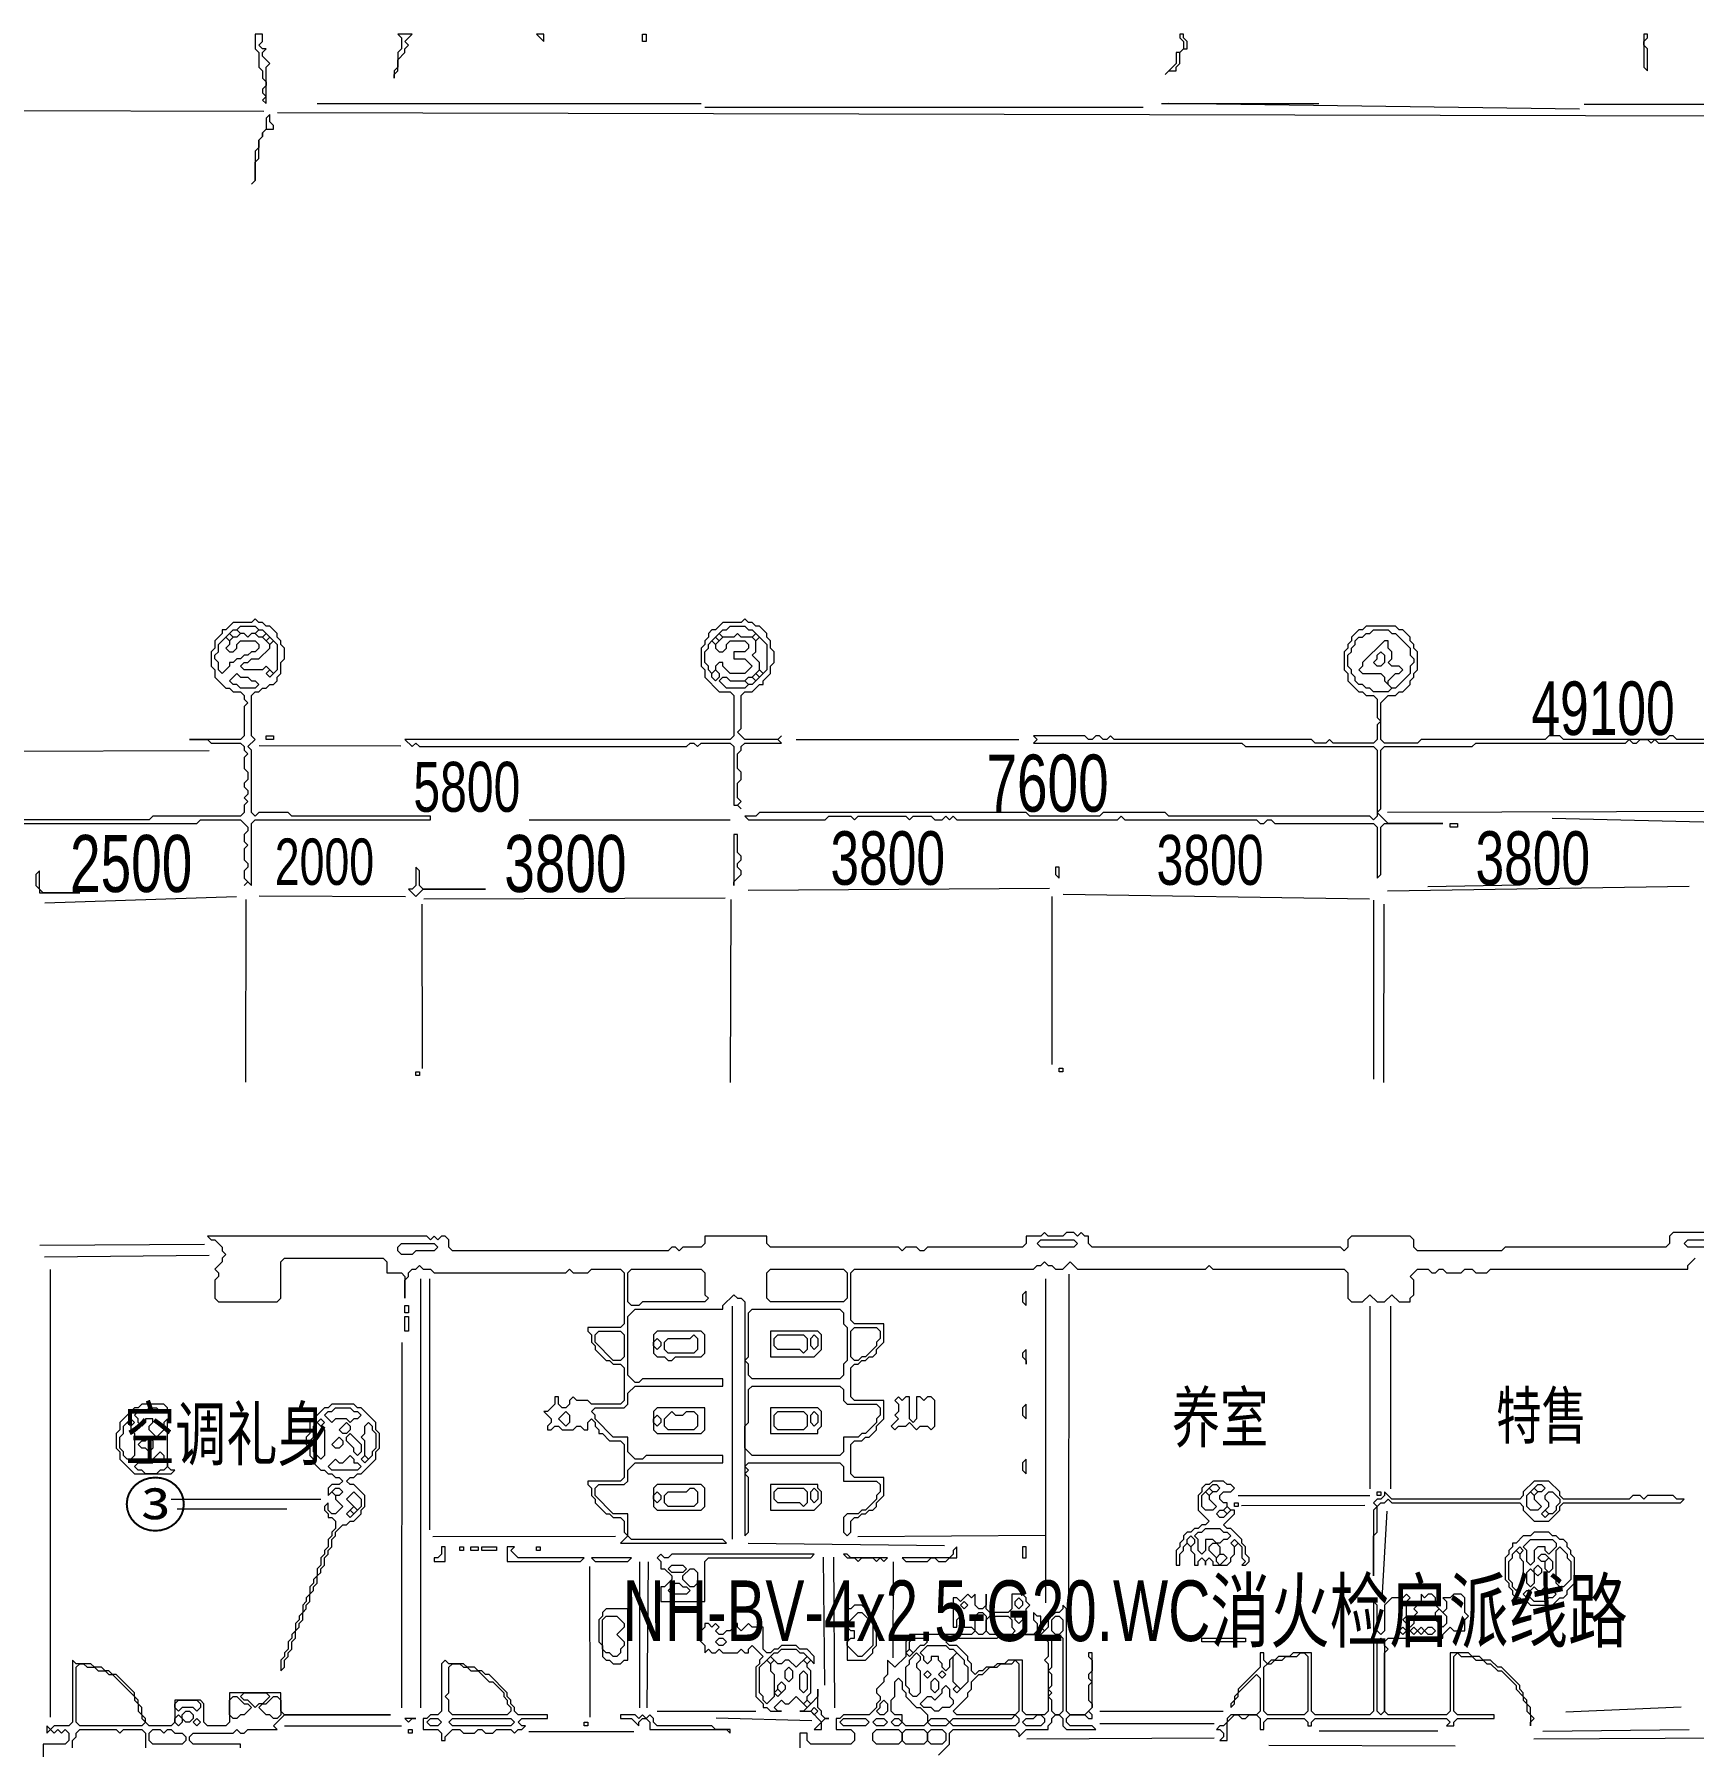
# Model space of a CAD drawing. Extents: x 10 to 1970, y 11 to 1392.
# Drawn here: x 521.6 to 975.6, y 923.3 to 1392 of the extents above; entities that cross this region are included whole.
import ezdxf

# ---------------------------------------------------------------- set-up
doc = ezdxf.new("R2010")
doc.units = 0
for name, color, linetype, lineweight in [('OCR_TEXT', 6, 'Continuous', 0), ('TRACE_CURVE', 6, 'Continuous', 0), ('TRACE_STRAIGHT', 5, 'Continuous', 0), ('TRACE_TEXT_SYMBOL', 6, 'Continuous', 0)]:
    doc.layers.add(name, color=color, linetype=linetype, lineweight=lineweight)
doc.styles.add('wqy-unicode', font='wqy-unicode.lff')

msp = doc.modelspace()

# ---------------------------------------------------------------- linework, layer by layer
at = {"layer": 'TRACE_CURVE', "color": 6}
for points in [[(582, 1232), (581, 1231), (576, 1231), (574, 1229), (573, 1229), (573, 1228), (571, 1226), (571, 1224), (570, 1223), (570, 1219), (571, 1218), (571, 1216), (574, 1213), (575, 1213), (576, 1212), (578, 1212), (579, 1211), (579, 1210), (580, 1209), (579, 1208), (579, 1200), (578, 1199), (564, 1199), (569, 1199), (570, 1198), (578, 1198), (579, 1197), (579, 1196), (580, 1195), (579, 1194), (579, 1191), (580, 1190), (580, 1188), (579, 1187), (579, 1186), (580, 1185), (580, 1184), (579, 1183), (580, 1182), (579, 1181), (579, 1179), (578, 1178), (554, 1178), (553, 1177), (507, 1177)], [(580, 1160), (581, 1159), (581, 1176), (582, 1177), (630, 1177), (630, 1178), (592, 1178), (591, 1179), (583, 1179), (582, 1178), (581, 1179), (581, 1196), (580, 1197), (582, 1199), (581, 1200), (581, 1211), (582, 1212), (583, 1212), (584, 1213), (585, 1213), (586, 1214), (587, 1214), (588, 1215), (588, 1216), (589, 1217), (589, 1220), (590, 1221), (590, 1224), (589, 1225), (589, 1226), (588, 1227), (588, 1228), (586, 1230), (585, 1230), (584, 1231), (583, 1231), (582, 1232)], [(886, 1230), (885, 1229), (884, 1229), (882, 1227), (882, 1226), (881, 1225), (881, 1224), (880, 1223), (880, 1218), (881, 1217), (881, 1215), (884, 1212), (885, 1212), (886, 1211), (888, 1211), (889, 1210), (889, 1205), (890, 1204), (889, 1203), (889, 1199), (888, 1198), (877, 1198), (876, 1199), (875, 1198), (872, 1198), (871, 1199), (817, 1199), (816, 1200), (815, 1199), (814, 1199), (813, 1200), (812, 1200), (811, 1199), (810, 1199), (809, 1200), (795, 1200), (796, 1199), (795, 1198), (852, 1198), (853, 1197), (888, 1197), (889, 1196), (889, 1178), (888, 1177), (887, 1178), (832, 1178), (831, 1179), (814, 1179), (813, 1178), (794, 1178), (793, 1179), (720, 1179), (719, 1178), (716, 1178), (717, 1177), (738, 1177), (739, 1178), (745, 1178), (746, 1177), (747, 1178), (760, 1178), (761, 1177), (762, 1178), (767, 1178)], [(891, 1198), (890, 1199), (890, 1209), (892, 1211), (894, 1211), (895, 1212), (896, 1212), (898, 1214), (898, 1215), (899, 1216), (899, 1217), (900, 1218), (900, 1223), (899, 1224), (899, 1225), (898, 1226), (898, 1227), (896, 1229), (895, 1229), (894, 1230), (886, 1230)], [(1015, 1199), (971, 1199), (970, 1200), (969, 1200), (968, 1199), (940, 1199), (939, 1200), (936, 1200), (935, 1199), (901, 1199), (900, 1198), (891, 1198)], [(767, 1178), (768, 1177), (770, 1177), (771, 1178), (772, 1177), (773, 1178), (774, 1177), (818, 1177), (819, 1178), (820, 1177), (856, 1177), (857, 1176), (858, 1176), (859, 1177), (860, 1177), (861, 1176), (888, 1176), (889, 1175), (889, 1161), (890, 1162), (890, 1175), (891, 1176), (907, 1176), (892, 1176), (889, 1179), (890, 1180), (890, 1196), (891, 1197), (915, 1197), (916, 1198), (957, 1198), (958, 1199), (959, 1198), (960, 1198), (961, 1199), (963, 1199), (964, 1198), (965, 1199), (966, 1198), (990, 1198)], [(503, 1176), (566, 1176), (567, 1177), (578, 1177), (580, 1175), (580, 1174), (579, 1173), (579, 1171), (580, 1170), (579, 1169), (579, 1166), (580, 1165), (580, 1164), (579, 1163), (579, 1161), (580, 1160), (579, 1159), (580, 1160)], [(798, 1064), (797, 1063), (793, 1063), (793, 1061), (792, 1060), (766, 1060), (765, 1059), (764, 1059), (763, 1060), (760, 1060), (759, 1059), (758, 1060), (723, 1060), (722, 1061), (722, 1063), (705, 1063), (705, 1061), (704, 1060), (699, 1060), (698, 1059), (697, 1060), (696, 1060), (695, 1059), (636, 1059), (635, 1060), (635, 1062), (634, 1063), (633, 1063), (632, 1062), (631, 1063), (630, 1062), (629, 1063), (569, 1063), (570, 1062), (571, 1062), (573, 1060), (573, 1059), (574, 1058), (573, 1057), (573, 1056), (571, 1054), (572, 1053), (572, 1052), (571, 1051), (571, 1046), (572, 1045), (588, 1045), (589, 1046), (589, 1056), (590, 1057), (617, 1057), (618, 1056), (618, 1053), (622, 1053), (623, 1052), (623, 1046), (623, 1051), (624, 1052), (624, 1053), (625, 1054), (626, 1054), (627, 1055), (628, 1054), (630, 1054)], [(986, 1064), (970, 1064), (969, 1063), (969, 1061), (968, 1060), (924, 1060), (923, 1059), (900, 1059), (899, 1060), (899, 1062), (898, 1063), (882, 1063), (881, 1062), (881, 1060), (880, 1059), (879, 1060), (811, 1060), (810, 1061), (810, 1063), (809, 1063), (808, 1064), (807, 1063), (806, 1064), (804, 1064), (803, 1063), (799, 1063), (798, 1064)], [(717, 1001), (742, 1001), (743, 1000), (743, 996), (752, 996), (753, 995), (753, 993), (752, 992), (752, 991), (749, 988), (748, 988), (747, 987), (744, 987), (743, 986), (743, 982), (744, 981), (745, 982), (745, 985), (746, 986), (747, 986), (748, 987), (749, 987), (750, 988), (751, 988), (752, 989), (752, 990), (754, 992), (754, 997), (746, 997), (745, 998), (745, 1006), (746, 1007), (748, 1007), (749, 1008), (750, 1008), (752, 1010), (752, 1011), (754, 1013), (754, 1018), (746, 1018), (745, 1019), (745, 1027), (746, 1028), (747, 1028), (748, 1029), (749, 1029), (750, 1030), (751, 1030), (752, 1031), (752, 1032), (754, 1034), (754, 1039), (746, 1039), (745, 1040), (745, 1053), (746, 1054), (795, 1054), (796, 1055), (797, 1055), (798, 1056), (799, 1055), (800, 1055), (801, 1054), (803, 1054)], [(803, 1054), (805, 1056), (807, 1054), (842, 1054), (843, 1055), (844, 1054), (880, 1054), (881, 1053), (881, 1046), (882, 1045), (885, 1045), (887, 1047), (889, 1045), (891, 1045), (893, 1047), (895, 1045), (898, 1045), (898, 1046), (899, 1047), (899, 1051), (898, 1052), (900, 1054), (903, 1054), (904, 1053), (905, 1053), (906, 1054), (907, 1054), (908, 1053), (912, 1053), (913, 1054), (915, 1054), (916, 1053), (919, 1053), (920, 1054), (974, 1054), (974, 1055), (976, 1057)], [(630, 1054), (631, 1053), (667, 1053), (668, 1054), (669, 1053), (673, 1053), (674, 1054), (682, 1054), (683, 1053), (683, 1039), (682, 1038), (673, 1038), (673, 1037), (674, 1036), (674, 1034), (675, 1033), (675, 1032), (678, 1029), (679, 1029), (680, 1028), (682, 1028), (683, 1027), (683, 1018), (682, 1017), (674, 1017), (673, 1018), (670, 1018), (669, 1019), (668, 1018), (668, 1017), (667, 1016), (666, 1016), (665, 1017), (665, 1019), (664, 1019), (664, 1017), (662, 1015), (661, 1015), (663, 1013), (663, 1012), (662, 1011), (662, 1010), (663, 1010), (664, 1011), (665, 1011), (666, 1010), (669, 1010), (670, 1011), (671, 1011), (672, 1010), (673, 1010), (673, 1012), (674, 1013), (675, 1012), (675, 1011), (676, 1010), (676, 1009), (677, 1009), (679, 1007), (682, 1007), (683, 1006), (683, 997), (682, 996), (673, 996)], [(673, 996), (673, 995), (674, 994), (674, 992), (675, 991), (675, 990), (678, 987), (679, 987), (680, 986), (682, 986), (683, 985), (683, 982), (684, 981), (682, 979), (711, 979), (710, 980), (685, 980), (684, 981), (684, 987), (680, 987), (675, 992), (675, 994), (676, 995), (683, 995), (684, 996), (684, 999), (686, 1001), (710, 1001), (710, 1003), (689, 1003), (688, 1002), (686, 1002), (684, 1004), (684, 1008), (680, 1008), (675, 1013), (675, 1014), (674, 1015), (675, 1016), (683, 1016), (684, 1017), (684, 1020), (686, 1022), (710, 1022), (710, 1024), (688, 1024), (687, 1023), (686, 1023), (684, 1025), (684, 1041), (686, 1043), (710, 1043), (710, 1044), (713, 1047), (714, 1046), (715, 1046), (716, 1045), (716, 981), (717, 982), (717, 997), (716, 998), (717, 999), (716, 1000), (717, 1001)], [(590, 949), (590, 948), (589, 947), (589, 944), (590, 945), (590, 947), (591, 948), (591, 949), (592, 950), (592, 952), (593, 953), (593, 955), (594, 956), (594, 957), (595, 958), (595, 960), (596, 961), (596, 962), (597, 963), (597, 965), (598, 966), (598, 967), (599, 968), (599, 970), (600, 971), (600, 972), (601, 973), (601, 975), (602, 976), (602, 977), (603, 978), (603, 980), (604, 981), (604, 982), (606, 984), (607, 984), (608, 985), (609, 985), (611, 987), (611, 988), (612, 989), (612, 992), (609, 995), (608, 995), (607, 996), (608, 997), (609, 997), (610, 998), (611, 998), (615, 1002), (615, 1004), (616, 1005), (616, 1009), (615, 1010), (615, 1012), (611, 1016), (610, 1016), (609, 1017), (603, 1017)], [(603, 1017), (602, 1016), (601, 1016), (597, 1012), (597, 1009), (596, 1008), (596, 1006), (597, 1005), (597, 1003), (598, 1002), (598, 1001), (600, 999), (601, 999), (602, 998), (603, 998), (604, 997), (605, 997), (606, 996), (605, 995), (603, 995), (602, 994), (602, 992), (603, 993), (604, 992), (604, 991), (606, 989), (604, 987), (603, 987), (602, 988), (602, 990), (601, 989), (601, 988), (602, 987), (602, 986), (603, 986), (604, 985), (604, 983), (603, 982), (603, 981), (602, 980), (602, 978), (601, 977), (601, 976), (600, 975), (600, 973), (599, 972), (599, 970), (598, 969), (598, 968), (597, 967), (597, 965), (596, 964), (596, 963), (595, 962), (595, 960), (594, 959), (594, 958), (593, 957), (593, 955), (592, 954), (592, 953), (591, 952), (591, 950), (590, 949)], [(777, 965), (775, 963), (774, 964), (773, 964), (773, 956), (774, 956), (774, 958), (775, 959), (776, 958), (776, 956), (778, 956), (779, 955), (778, 954), (761, 954), (761, 953), (760, 952), (760, 948), (757, 945), (755, 947), (755, 943), (754, 942), (754, 941), (752, 939), (752, 938), (753, 937), (753, 936), (752, 935), (752, 934), (750, 932), (743, 932), (742, 931), (741, 931), (741, 928), (745, 928), (746, 927), (746, 925), (745, 924), (734, 924), (733, 925), (733, 927), (731, 927), (731, 923)], [(811, 935), (811, 934), (809, 932), (805, 932), (804, 933), (804, 961), (803, 962), (803, 961), (802, 960), (801, 960), (800, 959), (799, 959), (799, 956), (798, 955), (797, 956), (797, 959), (796, 959), (795, 960), (795, 958), (796, 957), (796, 955), (795, 954), (793, 954), (792, 955), (793, 956), (793, 961), (794, 962), (793, 963), (793, 964), (792, 965), (789, 965), (789, 961), (788, 960), (783, 960), (782, 961), (782, 965), (782, 962), (781, 961), (780, 961), (779, 962), (779, 965), (778, 964), (777, 965)], [(532, 947), (532, 930), (531, 929), (527, 929), (526, 928), (525, 929), (525, 927), (526, 928), (527, 927), (528, 928), (529, 927), (530, 928), (531, 927), (531, 925), (530, 924), (524, 924), (524, 884)], [(578, 923), (578, 924), (565, 924), (564, 925), (564, 926), (565, 927), (576, 927), (577, 928), (578, 927), (579, 927), (580, 928), (588, 928), (587, 929), (590, 932), (619, 932), (590, 932), (589, 933), (589, 938), (575, 938), (575, 930), (574, 929), (569, 929), (568, 930), (568, 935), (567, 936), (560, 936), (560, 930), (559, 929), (553, 929), (552, 930), (552, 931), (551, 932), (551, 934), (550, 935), (550, 936), (549, 937), (549, 938), (544, 943), (543, 943), (542, 944), (541, 944), (540, 945), (538, 945), (537, 946), (533, 946), (532, 947)], [(769, 921), (772, 924), (772, 927), (773, 928), (790, 928), (791, 927), (791, 926), (793, 928), (799, 928), (799, 929), (800, 930), (800, 931), (801, 932), (802, 932), (803, 931), (803, 929), (804, 928), (812, 928), (811, 929), (805, 929), (804, 930), (804, 931), (805, 932), (809, 932), (810, 931), (811, 931), (811, 932), (810, 933), (811, 934), (811, 949), (810, 949), (810, 948), (811, 947), (811, 944), (810, 943), (810, 942), (811, 941), (810, 940), (810, 936), (811, 935)], [(532, 923), (532, 925), (533, 926), (533, 927), (534, 928), (544, 928), (545, 927), (546, 928), (551, 928), (552, 927), (552, 923)]]:
    msp.add_lwpolyline(points, dxfattribs=at)
for points in [[(575, 1228), (576, 1229), (577, 1229), (578, 1228), (577, 1227), (576, 1227)], [(577, 1229), (578, 1230), (582, 1230), (583, 1229), (582, 1228), (581, 1228), (580, 1227), (579, 1228), (578, 1228)], [(582, 1228), (583, 1229), (584, 1229), (585, 1228), (584, 1227), (583, 1227)], [(887, 1228), (888, 1229), (892, 1229), (893, 1228), (894, 1228), (898, 1224), (898, 1222), (899, 1221), (899, 1220), (898, 1219), (898, 1217), (894, 1213), (893, 1213), (892, 1214), (892, 1215), (894, 1217), (895, 1217), (896, 1218), (895, 1219), (893, 1219), (892, 1220), (893, 1221), (893, 1223), (892, 1224), (892, 1226), (891, 1226), (885, 1220), (885, 1219), (884, 1218), (885, 1217), (890, 1217), (891, 1216), (891, 1215), (893, 1213), (892, 1212), (888, 1212), (887, 1213), (886, 1213), (885, 1214), (884, 1214), (883, 1215), (883, 1216), (882, 1217), (882, 1218), (881, 1219), (881, 1222), (882, 1223), (882, 1224), (883, 1225), (883, 1226), (884, 1227), (885, 1227), (886, 1228)], [(574, 1227), (575, 1226), (575, 1225), (574, 1224), (575, 1223), (576, 1223), (577, 1224), (577, 1225), (578, 1226), (582, 1226), (583, 1225), (583, 1224), (582, 1223), (581, 1223), (580, 1222), (579, 1222), (578, 1221), (577, 1221), (576, 1220), (575, 1220), (575, 1219), (573, 1217), (572, 1218), (572, 1220), (571, 1221), (571, 1222), (572, 1223), (572, 1225)], [(574, 1227), (575, 1228), (576, 1227), (575, 1226)], [(586, 1225), (587, 1226), (588, 1225), (588, 1218), (587, 1217), (585, 1219), (584, 1218), (579, 1218), (578, 1219), (579, 1220), (580, 1220), (581, 1221), (583, 1221), (586, 1224)], [(584, 1227), (585, 1228), (586, 1227), (585, 1226)], [(585, 1226), (586, 1227), (587, 1226), (586, 1225)], [(889, 1222), (890, 1223), (891, 1222), (891, 1220), (890, 1219), (889, 1219), (888, 1220), (889, 1221)], [(577, 1217), (578, 1216), (580, 1216), (581, 1215), (582, 1215), (583, 1214), (582, 1213), (578, 1213), (577, 1214), (576, 1214), (575, 1215)], [(585, 1217), (586, 1218), (587, 1217), (586, 1216)], [(621, 1060), (622, 1061), (631, 1061), (632, 1060), (631, 1059), (626, 1059), (625, 1058), (622, 1058), (621, 1059)], [(796, 1061), (797, 1062), (806, 1062), (807, 1061), (806, 1060), (797, 1060)], [(973, 1061), (974, 1062), (982, 1062), (983, 1061), (982, 1060), (974, 1060)], [(684, 1053), (685, 1054), (704, 1054), (705, 1053), (705, 1047), (706, 1046), (705, 1045), (688, 1045), (687, 1044), (685, 1044), (684, 1045)], [(722, 1053), (723, 1054), (743, 1054), (744, 1053), (744, 1046), (743, 1045), (723, 1045), (722, 1046)], [(717, 1042), (718, 1043), (742, 1043), (743, 1042), (743, 1039), (744, 1038), (744, 1029), (743, 1028), (743, 1025), (742, 1024), (718, 1024), (717, 1025), (717, 1028), (716, 1029), (717, 1030)], [(675, 1036), (676, 1037), (682, 1037), (683, 1036), (683, 1030), (682, 1029), (680, 1029), (675, 1034)], [(745, 1037), (746, 1038), (752, 1038), (753, 1037), (753, 1035), (752, 1034), (752, 1033), (749, 1030), (748, 1030), (747, 1029), (746, 1029), (745, 1030)], [(717, 1021), (718, 1022), (742, 1022), (743, 1021), (743, 1018), (744, 1017), (752, 1017), (753, 1016), (753, 1014), (752, 1013), (752, 1012), (749, 1009), (748, 1009), (747, 1008), (743, 1008), (743, 1004), (742, 1003), (718, 1003), (716, 1005), (716, 1011), (717, 1012)], [(599, 1012), (600, 1013), (601, 1012), (600, 1011)], [(603, 1015), (604, 1016), (608, 1016), (609, 1015), (610, 1015), (611, 1014), (610, 1013), (609, 1013), (608, 1012), (607, 1013), (604, 1013), (603, 1012), (601, 1014), (602, 1015)], [(667, 1015), (668, 1014), (668, 1012), (667, 1011), (665, 1013)], [(598, 1011), (599, 1012), (601, 1010), (601, 1003), (600, 1002), (598, 1004), (598, 1006), (597, 1007), (598, 1008)], [(605, 1008), (606, 1007), (606, 1006), (605, 1005), (604, 1005), (603, 1006)], [(607, 1012), (608, 1011), (608, 1010), (607, 1009), (606, 1009), (605, 1010)], [(607, 1008), (608, 1009), (611, 1006), (611, 1004), (610, 1003), (609, 1004), (609, 1005), (607, 1007)], [(612, 1011), (613, 1012), (614, 1011), (614, 1010), (615, 1009), (615, 1005), (614, 1004), (614, 1003), (613, 1002), (612, 1003), (612, 1007), (611, 1008), (612, 1009)], [(608, 1003), (609, 1002), (609, 1001), (610, 1001), (611, 1000), (610, 999), (603, 999), (602, 1000), (604, 1002), (605, 1001), (606, 1001)], [(611, 1002), (612, 1003), (613, 1002), (612, 1001)], [(603, 993), (604, 994), (605, 994), (606, 993), (605, 992), (604, 992)], [(609, 993), (611, 991), (611, 989), (610, 988), (607, 991)], [(607, 987), (608, 988), (609, 987), (608, 986)], [(608, 988), (609, 989), (610, 988), (609, 987)], [(775, 962), (776, 963), (777, 962), (776, 961)], [(790, 963), (791, 964), (792, 963), (792, 962), (791, 961), (790, 962)], [(779, 959), (780, 960), (781, 960), (782, 959), (782, 955), (781, 954), (780, 954), (779, 955)], [(782, 958), (783, 959), (788, 959), (789, 958), (789, 956), (790, 955), (789, 954), (783, 954), (782, 955)], [(790, 959), (791, 960), (792, 959), (792, 958), (791, 957), (790, 958)], [(800, 958), (801, 959), (802, 959), (803, 958), (803, 955), (802, 954), (801, 954), (800, 955)], [(761, 952), (762, 953), (765, 953), (766, 952), (765, 951), (764, 951), (762, 949), (761, 950)], [(785, 953), (786, 954), (787, 953), (788, 954), (790, 954), (791, 953), (792, 954), (797, 954), (799, 952), (799, 948), (798, 947), (799, 946), (799, 933), (798, 932), (793, 932), (792, 933), (792, 947), (788, 947), (787, 946), (785, 946), (784, 945), (782, 945), (781, 944), (780, 944), (779, 943), (778, 944), (778, 946), (777, 947), (777, 948), (774, 951), (772, 951), (771, 952), (772, 953)], [(796, 955), (797, 956), (798, 955), (797, 954)], [(800, 953), (801, 954), (802, 954), (803, 953), (803, 933), (802, 932), (801, 932), (800, 933), (800, 936), (799, 937), (800, 938), (799, 939), (800, 940), (800, 943), (799, 944), (800, 945)], [(760, 949), (761, 950), (762, 949), (761, 948)], [(763, 949), (764, 948), (764, 947), (763, 946), (763, 945), (764, 944), (764, 938), (763, 937), (762, 937), (761, 938), (761, 939), (760, 940), (760, 945), (761, 946), (761, 947)], [(766, 951), (771, 951), (772, 950), (773, 950), (774, 949), (772, 947), (772, 945), (771, 944), (770, 945), (770, 946), (769, 947), (769, 948), (767, 948), (767, 947), (766, 946), (765, 947), (765, 948), (764, 949)], [(773, 948), (774, 949), (776, 947), (776, 946), (777, 945), (777, 941), (775, 939), (773, 941)], [(789, 946), (790, 947), (791, 946), (791, 933), (790, 932), (774, 932), (773, 933), (777, 937), (777, 938), (778, 939), (778, 941), (780, 943), (781, 943), (783, 945), (785, 945), (786, 946)], [(533, 945), (534, 946), (535, 946), (536, 945), (538, 945), (539, 944), (541, 944), (542, 943), (543, 943), (549, 937), (549, 936), (550, 935), (550, 933), (551, 932), (551, 931), (552, 930), (551, 929), (534, 929), (533, 930)], [(765, 943), (766, 944), (767, 943), (766, 942)], [(769, 943), (770, 944), (771, 943), (770, 942)], [(578, 937), (579, 938), (585, 938), (586, 937), (584, 935), (583, 935), (582, 934), (580, 936), (579, 936)], [(757, 941), (758, 942), (759, 941), (759, 939), (760, 938), (760, 937), (763, 934), (764, 934), (766, 932), (766, 930), (765, 929), (760, 929), (759, 930), (759, 932), (757, 932), (756, 933), (756, 936), (757, 937)], [(770, 939), (771, 940), (772, 939), (772, 937), (773, 936), (773, 935), (772, 934), (770, 934), (769, 933), (768, 933), (767, 934), (765, 934), (764, 935), (766, 937), (767, 937), (768, 936), (770, 938)], [(767, 941), (768, 942), (769, 941), (769, 939), (768, 938), (767, 939)], [(773, 939), (774, 940), (775, 939), (774, 938)], [(560, 935), (561, 936), (566, 936), (567, 935), (567, 934), (566, 933), (565, 934), (562, 934), (561, 933), (560, 934)], [(562, 932), (563, 933), (564, 933), (565, 932), (565, 931), (564, 930), (563, 930), (562, 931)], [(575, 936), (576, 937), (577, 937), (579, 935), (580, 935), (581, 934), (579, 932), (578, 932), (577, 931), (576, 931), (575, 932)], [(587, 937), (588, 937), (589, 936), (589, 932), (588, 931), (587, 931), (586, 932), (585, 932), (583, 934), (584, 935), (585, 935)], [(753, 935), (754, 936), (755, 935), (755, 933), (754, 932), (753, 932), (752, 933), (753, 934)], [(560, 931), (561, 932), (562, 931), (562, 930), (561, 929), (560, 930)], [(565, 930), (566, 931), (567, 930), (566, 929)], [(742, 930), (743, 931), (749, 931), (750, 930), (749, 929), (743, 929)], [(751, 930), (752, 931), (754, 931), (755, 930), (754, 929), (752, 929)], [(756, 930), (757, 931), (758, 931), (759, 930), (758, 929), (757, 929)], [(766, 930), (767, 931), (771, 931), (772, 930), (771, 929), (767, 929)], [(789, 931), (790, 932), (791, 931), (791, 930), (790, 929), (773, 929), (772, 930), (773, 931)], [(795, 931), (796, 932), (797, 932), (798, 931), (798, 930), (797, 929), (793, 929), (792, 930), (793, 931)], [(553, 927), (554, 928), (556, 928), (557, 927), (558, 928), (559, 928), (560, 927), (562, 927), (563, 926), (563, 925), (562, 924), (554, 924), (553, 925)], [(751, 927), (752, 928), (758, 928), (759, 927), (759, 925), (758, 924), (752, 924), (751, 925)], [(759, 927), (760, 928), (765, 928), (766, 927), (766, 925), (765, 924), (760, 924), (759, 925)], [(766, 927), (767, 928), (770, 928), (771, 927), (771, 925), (770, 924), (767, 924), (766, 925)]]:
    msp.add_lwpolyline(points, close=True, dxfattribs=at)
at = {"layer": 'TRACE_STRAIGHT', "color": 5}
for p, q in [((338.12, 1371.5), (584.37, 1370.99)), ((588.13, 1370.58), (1043.13, 1369.51)), ((599, 1373), (704, 1373)), ((705, 1372), (825, 1372)), ((830, 1373), (873, 1373)), ((831.86, 1373.14), (944.38, 1371.58)), ((945.62, 1372.84), (1360.88, 1372.96)), ((388.12, 1195.47), (569.38, 1195.92)), ((583.12, 1197.33), (621.88, 1197.27)), ((730, 1199), (791, 1199)), ((657, 1177), (712, 1177)), ((891.87, 1179.08), (1150.63, 1179.93)), ((936.87, 1177.42), (1003.14, 1175.85)), ((716.88, 1157.71), (799.38, 1158.29)), ((891.84, 1157.53), (974.34, 1158.8)), ((902.83, 1158.7), (928.12, 1159.2)), ((524.41, 1154.23), (576.89, 1156.02)), ((579.49, 1105.13), (579.55, 1155.13)), ((583.12, 1156.18), (623.13, 1156.03)), ((627.65, 1153.88), (627.66, 1108.87)), ((628.13, 1155.34), (710.63, 1155.59)), ((712.08, 1105.12), (712.25, 1155.13)), ((800, 1156), (800, 1110)), ((803.11, 1156.64), (886.88, 1155.35)), ((888, 1155), (888, 1106)), ((890.86, 1105.12), (890.96, 1153.88)), ((523.12, 1060.56), (568.13, 1060.82)), ((524.39, 1057.33), (569.39, 1057.86)), ((525.89, 1053.88), (525.89, 931.38)), ((627.31, 933.88), (627.31, 1051.38)), ((629.69, 1051.38), (629.72, 982.62)), ((798.33, 962.63), (798.35, 1051.38)), ((804.67, 962.62), (804.72, 1052.62)), ((712.51, 1043.88), (712.55, 980.12)), ((887.05, 993.87), (887.09, 1043.88)), ((892.61, 1043.88), (892.66, 993.87)), ((622.12, 933.87), (622.2, 1033.87)), ((559, 991), (600, 991)), ((851, 992), (887, 992)), ((851.87, 989.33), (885.63, 989.35)), ((560.62, 988.39), (590.63, 988.4)), ((890.34, 963.74), (891.77, 987.71)), ((630.62, 980.81), (680.63, 980.93)), ((746.87, 980.8), (798.13, 981.13)), ((716.88, 978.98), (770.63, 978.39)), ((737.44, 975.13), (737.75, 940.12)), ((740.22, 975.13), (740.49, 933.87)), ((673.45, 972.63), (673.56, 931.37)), ((687.22, 933.87), (687.26, 973.88)), ((689.28, 933.88), (689.64, 973.88)), ((756.55, 947.62), (756.7, 973.87)), ((692, 933), (719, 933)), ((813.13, 933.04), (846.88, 933.02)), ((940.62, 932.83), (972.18, 934.21)), ((590, 929), (622, 929)), ((708.12, 931.19), (734.35, 930.46)), ((813.12, 929.66), (844.38, 929.59)), ((656.88, 927.44), (685.63, 927.45)), ((793.12, 925.46), (844.38, 925.67)), ((859.38, 923.66), (910.38, 923.52)), ((873.12, 927.64), (905.62, 927.63)), ((931.87, 925.44), (986.88, 925.67)), ((934.38, 927.54), (974.38, 927.96))]:
    msp.add_line(p, q, dxfattribs=at)
at = {"layer": 'TRACE_TEXT_SYMBOL', "color": 6}
for points in [[(582, 1392), (582, 1388), (583, 1387), (583, 1383), (584, 1382), (584, 1380), (585, 1379), (585, 1378), (584, 1377), (584, 1376), (585, 1375), (584, 1374), (585, 1373), (585, 1383), (586, 1384), (584, 1386), (584, 1387), (585, 1388), (584, 1388), (583, 1389), (584, 1390), (584, 1392)], [(621, 1392), (622, 1391), (622, 1388), (621, 1387), (621, 1383), (620, 1382), (620, 1380), (620, 1381), (621, 1382), (621, 1385), (623, 1387), (623, 1388), (624, 1389), (623, 1390), (625, 1392)], [(659, 1392), (661, 1390), (661, 1392)], [(688, 1392), (689, 1392), (689, 1390), (688, 1390)], [(835, 1392), (835, 1391), (836, 1390), (836, 1388), (835, 1387), (834, 1387), (834, 1384), (831, 1381), (832, 1382), (834, 1382), (834, 1383), (835, 1384), (835, 1387), (836, 1388), (837, 1388), (837, 1390), (836, 1391), (836, 1392)], [(962, 1392), (962, 1383), (963, 1382), (963, 1388), (962, 1389), (962, 1390), (963, 1391), (963, 1392)], [(586, 1370), (585, 1369), (585, 1366), (584, 1365), (584, 1364), (583, 1363), (583, 1361), (582, 1360), (582, 1352), (581, 1351), (582, 1352), (582, 1357), (583, 1358), (583, 1363), (584, 1364), (584, 1365), (585, 1366), (587, 1366), (587, 1367), (586, 1368)], [(711, 1229), (712, 1230), (716, 1230), (717, 1229), (718, 1229), (719, 1228), (718, 1227), (715, 1227), (714, 1228), (713, 1227), (710, 1227), (709, 1228), (710, 1229)], [(706, 1225), (707, 1226), (708, 1225), (708, 1224), (709, 1223), (710, 1223), (711, 1224), (711, 1225), (712, 1226), (716, 1226), (717, 1225), (717, 1224), (716, 1223), (713, 1223), (713, 1221), (716, 1221), (718, 1219), (716, 1217), (712, 1217), (710, 1219), (710, 1220), (709, 1220), (708, 1219), (708, 1218), (707, 1217), (706, 1218), (706, 1219), (705, 1220), (705, 1223), (706, 1224)], [(707, 1226), (708, 1227), (709, 1226), (708, 1225)], [(708, 1227), (709, 1228), (710, 1227), (709, 1226)], [(718, 1227), (719, 1228), (720, 1227), (719, 1226)], [(719, 1226), (720, 1227), (722, 1225), (722, 1218), (721, 1217), (720, 1218), (720, 1220), (718, 1222), (719, 1223)], [(707, 1217), (708, 1218), (709, 1217), (709, 1216), (708, 1215), (707, 1216)], [(709, 1215), (710, 1216), (711, 1216), (712, 1215), (716, 1215), (717, 1214), (716, 1213), (711, 1213)], [(716, 1215), (717, 1216), (718, 1216), (719, 1215), (718, 1214), (717, 1214)], [(718, 1216), (719, 1217), (720, 1216), (719, 1215)], [(719, 1217), (720, 1218), (721, 1217), (720, 1216)], [(585, 1200), (587, 1200), (587, 1199), (585, 1199)], [(713, 1173), (713, 1159), (713, 1160), (715, 1162), (715, 1163), (714, 1164), (714, 1165), (715, 1166), (715, 1167), (714, 1168), (714, 1173)], [(909, 1176), (911, 1176), (911, 1175), (909, 1175)], [(523, 1163), (522, 1162), (522, 1159), (523, 1158), (523, 1157), (534, 1157), (524, 1157), (523, 1158)], [(626, 1164), (626, 1159), (625, 1158), (624, 1158), (626, 1156), (628, 1158), (645, 1158), (628, 1158), (627, 1159), (627, 1163)], [(801, 1164), (801, 1162), (802, 1161), (802, 1164)], [(626, 1108), (627, 1108), (627, 1107), (626, 1107)], [(802, 1109), (803, 1109), (803, 1108), (802, 1108)], [(793, 1048), (792, 1047), (792, 1045), (793, 1044)], [(623, 1044), (624, 1044), (624, 1042), (623, 1042)], [(623, 1041), (624, 1041), (624, 1037), (623, 1037)], [(692, 1037), (691, 1036), (691, 1031), (692, 1030), (694, 1030), (695, 1029), (696, 1029), (697, 1030), (704, 1030), (705, 1031), (705, 1036), (704, 1037)], [(701, 1035), (702, 1036), (703, 1035), (703, 1032), (702, 1031), (695, 1031), (694, 1032), (694, 1034), (695, 1035)], [(723, 1037), (723, 1030), (735, 1030), (737, 1032), (737, 1036), (736, 1037)], [(724, 1035), (725, 1036), (732, 1036), (733, 1035), (733, 1032), (732, 1031), (731, 1032), (725, 1032), (724, 1033)], [(734, 1035), (735, 1036), (736, 1035), (736, 1033), (735, 1032), (734, 1033)], [(691, 1034), (692, 1035), (693, 1034), (693, 1033), (692, 1032), (691, 1033)], [(793, 1032), (792, 1031), (792, 1030), (793, 1029), (793, 1028)], [(758, 1019), (757, 1018), (758, 1017), (758, 1015), (757, 1014), (758, 1013), (756, 1011), (757, 1010), (758, 1011), (760, 1011), (761, 1012), (763, 1010), (764, 1011), (766, 1011), (767, 1010), (768, 1011), (768, 1018), (767, 1019), (766, 1019), (765, 1018), (764, 1019), (763, 1019), (763, 1013), (762, 1012), (761, 1013), (761, 1019), (760, 1019), (759, 1018)], [(551, 1017), (550, 1016), (549, 1016), (545, 1012), (545, 1010), (544, 1009), (544, 1005), (545, 1004), (545, 1002), (549, 998), (559, 998), (560, 999), (559, 999), (558, 1000), (558, 1013), (557, 1012), (557, 1010), (555, 1008), (553, 1010), (553, 1011), (554, 1012), (554, 1013), (552, 1013), (552, 1012), (551, 1011), (550, 1012), (550, 1013), (549, 1014), (550, 1015), (552, 1015), (553, 1016), (555, 1016), (556, 1015), (558, 1015), (558, 1016), (557, 1017)], [(547, 1012), (548, 1013), (549, 1012), (548, 1011)], [(692, 1016), (691, 1015), (691, 1010), (692, 1009), (704, 1009), (705, 1010), (705, 1016)], [(691, 1013), (692, 1014), (693, 1013), (693, 1012), (692, 1011), (691, 1012)], [(696, 1015), (697, 1014), (699, 1014), (700, 1015), (702, 1015), (703, 1014), (703, 1011), (702, 1010), (695, 1010), (694, 1011), (694, 1013)], [(723, 1016), (723, 1009), (736, 1009), (736, 1010), (737, 1011), (737, 1015), (736, 1016)], [(724, 1014), (725, 1015), (732, 1015), (733, 1014), (733, 1011), (732, 1010), (725, 1010), (724, 1011)], [(734, 1014), (735, 1015), (736, 1014), (736, 1012), (735, 1011), (734, 1012)], [(793, 1017), (792, 1016), (792, 1014), (793, 1013)], [(546, 1011), (547, 1012), (548, 1011), (548, 1010), (549, 1009), (549, 1003), (548, 1002), (547, 1002), (546, 1003), (546, 1004), (545, 1005), (545, 1008), (546, 1009)], [(552, 1007), (553, 1008), (554, 1007), (554, 1005), (553, 1004), (552, 1005), (551, 1005), (550, 1006), (551, 1007)], [(556, 1004), (557, 1003), (557, 1002), (558, 1001), (558, 1000), (557, 999), (556, 999), (555, 998), (552, 998), (551, 999), (550, 999), (549, 1000), (550, 1001), (554, 1001), (554, 1002)], [(793, 1002), (792, 1001), (792, 999), (793, 998)], [(692, 995), (691, 994), (691, 989), (692, 988), (704, 988), (705, 989), (705, 994), (704, 995)], [(700, 993), (701, 994), (702, 994), (703, 993), (703, 990), (702, 989), (695, 989), (694, 990), (694, 992), (695, 993)], [(723, 995), (723, 988), (735, 988), (737, 990), (737, 993), (736, 994), (736, 995)], [(724, 993), (725, 994), (732, 994), (733, 993), (733, 990), (732, 989), (731, 990), (725, 990), (724, 991)], [(734, 993), (735, 994), (736, 993), (736, 991), (735, 990), (734, 991)], [(842, 993), (843, 994), (844, 993), (843, 992)], [(843, 994), (844, 995), (845, 995), (846, 994), (845, 993), (844, 993)], [(932, 996), (929, 993), (929, 992), (928, 991), (893, 991), (891, 993), (891, 992), (890, 991), (889, 991), (888, 990), (889, 989), (888, 988), (888, 970), (888, 981), (889, 982), (889, 989), (890, 990), (891, 990), (892, 991), (893, 990), (928, 990), (929, 989), (929, 988), (932, 985), (936, 985), (939, 988), (939, 989), (940, 990), (972, 990), (973, 991), (971, 991), (970, 992), (963, 992), (962, 991), (961, 992), (959, 992), (958, 991), (940, 991), (939, 992), (939, 993), (936, 996)], [(931, 993), (932, 994), (933, 993), (932, 992)], [(932, 994), (933, 995), (934, 995), (935, 994), (934, 993), (933, 993)], [(691, 992), (692, 993), (693, 992), (693, 991), (692, 990), (691, 991)], [(841, 992), (842, 993), (843, 992), (843, 991), (845, 989), (844, 988), (842, 988), (841, 989)], [(850, 990), (851, 990), (851, 989), (850, 989)], [(889, 993), (890, 993), (890, 992), (889, 992)], [(930, 992), (931, 993), (932, 992), (932, 991), (934, 989), (933, 988), (931, 988), (930, 989)], [(935, 992), (936, 993), (937, 993), (939, 991), (939, 990), (938, 989), (938, 988), (937, 987), (936, 987), (935, 988), (936, 989), (936, 990), (935, 991)], [(845, 987), (846, 988), (847, 988), (848, 987), (847, 986), (846, 986)], [(847, 988), (848, 989), (849, 988), (848, 987)], [(934, 987), (935, 988), (936, 987), (935, 986)], [(837, 980), (838, 981), (839, 980), (839, 979), (838, 978), (837, 979)], [(841, 982), (842, 983), (846, 983), (847, 982), (848, 982), (849, 981), (848, 980), (847, 980), (846, 979), (845, 979), (844, 980), (842, 980), (842, 977), (841, 976), (840, 977), (840, 980), (839, 981), (840, 982)], [(849, 979), (850, 980), (851, 979), (850, 978)], [(932, 982), (931, 981), (929, 981), (927, 979), (926, 979), (926, 978), (925, 977), (925, 976), (924, 975), (924, 969), (925, 968), (925, 967), (926, 966), (926, 965), (927, 964), (928, 964), (929, 963), (930, 963), (931, 962), (937, 962), (939, 964), (940, 964), (941, 965), (941, 966), (943, 968), (943, 975), (942, 976), (942, 977), (941, 978), (941, 979), (940, 980), (939, 980), (938, 981), (937, 981), (936, 982)], [(931, 980), (937, 980), (938, 979), (938, 978), (936, 976), (935, 977), (935, 978), (933, 978), (932, 977), (932, 974), (931, 973), (930, 974), (930, 977), (929, 978)], [(633, 978), (633, 976), (632, 975), (631, 975), (631, 974), (634, 974), (634, 978)], [(638, 978), (639, 978), (639, 977), (638, 977)], [(641, 978), (643, 978), (643, 977), (641, 977)], [(644, 978), (648, 978), (648, 977), (644, 977)], [(651, 978), (651, 974), (671, 974), (672, 975), (654, 975), (652, 977), (653, 978)], [(659, 978), (660, 978), (660, 977), (659, 977)], [(674, 975), (675, 974), (684, 974), (685, 975)], [(693, 976), (692, 975), (693, 974), (693, 972), (694, 972), (696, 970), (696, 969), (694, 967), (693, 967), (693, 963), (705, 963), (705, 974), (706, 975), (734, 975), (735, 976), (696, 976), (695, 975), (694, 975)], [(743, 976), (744, 975), (746, 975), (747, 974), (748, 975), (751, 975), (752, 974), (753, 975), (754, 974), (755, 975), (745, 975), (744, 976)], [(774, 978), (773, 977), (773, 976), (772, 975), (759, 975), (760, 974), (766, 974), (767, 975), (768, 975), (769, 974), (771, 974), (772, 975), (774, 975)], [(792, 978), (792, 975), (793, 975), (793, 978)], [(843, 978), (844, 979), (845, 979), (846, 978), (846, 976), (845, 975), (843, 977)], [(845, 975), (846, 976), (847, 976), (848, 975), (846, 973), (845, 974)], [(926, 976), (927, 977), (928, 976), (928, 975), (929, 974), (929, 968), (927, 966), (926, 967), (926, 968), (925, 969), (925, 974), (926, 975)], [(927, 977), (928, 978), (929, 977), (928, 976)], [(933, 975), (934, 976), (935, 976), (936, 975), (935, 974), (934, 974)], [(935, 974), (936, 975), (937, 974), (937, 972), (936, 971), (935, 972)], [(938, 977), (939, 978), (941, 976), (941, 975), (942, 974), (942, 969), (940, 967), (939, 967), (938, 968)], [(695, 972), (696, 973), (699, 973), (700, 972), (699, 971), (696, 971)], [(701, 972), (702, 972), (703, 971), (703, 968), (702, 967), (701, 967), (699, 969), (699, 970)], [(930, 971), (931, 972), (932, 971), (932, 968), (931, 967), (930, 968)], [(932, 972), (933, 973), (934, 972), (934, 971), (933, 970), (932, 971)], [(697, 968), (698, 968), (699, 967), (700, 967), (701, 966), (700, 965), (696, 965), (695, 966)], [(931, 966), (932, 967), (933, 966), (934, 966), (935, 967), (936, 966), (937, 966), (938, 965), (937, 964), (936, 964), (935, 963), (932, 963), (931, 964), (930, 964), (929, 965), (930, 966)], [(678, 961), (677, 960), (677, 959), (676, 958), (676, 952), (677, 951), (677, 948), (678, 947), (679, 947), (680, 946), (682, 946), (683, 947), (684, 947), (684, 961)], [(746, 962), (745, 961), (744, 961), (744, 947), (749, 947), (751, 949), (751, 950), (752, 951), (752, 957), (751, 958), (751, 959), (750, 960), (750, 961), (749, 961), (748, 962)], [(905, 960), (906, 961), (908, 959), (908, 957), (907, 956), (905, 958)], [(677, 958), (678, 959), (681, 959), (683, 957), (683, 956), (681, 954), (683, 952), (683, 951), (682, 950), (682, 949), (681, 948), (680, 948), (679, 949), (678, 949), (677, 950)], [(747, 960), (748, 960), (751, 957), (751, 951), (748, 948), (747, 948), (744, 951), (744, 952), (745, 953), (746, 953), (746, 955), (745, 955), (744, 956), (744, 957)], [(708, 952), (709, 953), (710, 953), (711, 952), (710, 951), (709, 951)], [(827, 955), (828, 955), (828, 953), (827, 953)], [(841, 953), (853, 953), (853, 952), (841, 952)], [(889, 952), (890, 953), (891, 952), (891, 933), (890, 932), (889, 933)], [(895, 955), (896, 956), (897, 955), (896, 954)], [(898, 955), (899, 956), (900, 955), (899, 954)], [(900, 955), (901, 956), (902, 955), (901, 954)], [(902, 955), (903, 956), (904, 956), (905, 955), (904, 954), (903, 954)], [(634, 947), (633, 946), (633, 933), (632, 932), (630, 932), (629, 931), (628, 931), (628, 928), (632, 928), (633, 927), (633, 925), (634, 925), (634, 926), (636, 928), (638, 928), (639, 927), (642, 927), (643, 928), (644, 928), (645, 927), (647, 927), (648, 928), (652, 928), (653, 927), (654, 928), (655, 928), (656, 929), (655, 929), (654, 930), (655, 931), (662, 931), (662, 932), (654, 932), (653, 933), (653, 934), (652, 935), (652, 936), (651, 937), (651, 938), (646, 943), (645, 943), (644, 944), (643, 944), (642, 945), (640, 945), (639, 946), (635, 946)], [(722, 947), (723, 946), (723, 944), (724, 943), (724, 937), (722, 935), (721, 936), (721, 937), (720, 938), (720, 945)], [(722, 947), (723, 948), (724, 947), (723, 946)], [(725, 949), (726, 950), (730, 950), (731, 949), (732, 949), (733, 948), (730, 945), (728, 947), (727, 947), (726, 946), (725, 946), (723, 948), (724, 949)], [(732, 947), (733, 948), (734, 947), (733, 946)], [(867, 948), (868, 949), (869, 949), (870, 948), (870, 933), (869, 932), (859, 932), (858, 933), (858, 945), (859, 946), (860, 946), (861, 947), (863, 947), (864, 948)], [(635, 945), (636, 946), (638, 946), (639, 945), (640, 945), (641, 944), (643, 944), (646, 941), (647, 941), (650, 938), (650, 937), (651, 936), (651, 935), (652, 934), (652, 933), (651, 932), (636, 932), (635, 933), (635, 936), (634, 937), (635, 938)], [(727, 944), (728, 945), (729, 944), (729, 942), (728, 941), (727, 942)], [(731, 943), (732, 944), (733, 943), (733, 939), (732, 938), (731, 939)], [(724, 938), (725, 939), (726, 938), (725, 937)], [(725, 940), (726, 941), (727, 940), (727, 939), (726, 938), (725, 939)], [(732, 935), (733, 936), (734, 935), (733, 934)], [(734, 933), (735, 934), (736, 933), (735, 932)], [(623, 931), (624, 930), (625, 931), (626, 931)], [(629, 930), (630, 931), (632, 931), (633, 930), (632, 929), (630, 929)], [(635, 930), (636, 931), (652, 931), (653, 930), (652, 929), (636, 929)], [(672, 930), (673, 930), (673, 929), (672, 929)], [(682, 932), (682, 931), (685, 931), (687, 929), (687, 930), (688, 931), (689, 931), (690, 930), (690, 928), (711, 928), (712, 927), (712, 928), (708, 928), (707, 929), (692, 929), (691, 930), (691, 931), (690, 932), (689, 931), (688, 932), (687, 931), (686, 932)], [(624, 928), (625, 928), (625, 927), (624, 927)]]:
    msp.add_lwpolyline(points, close=True, dxfattribs=at)
for points in [[(716, 1232), (715, 1231), (710, 1231), (708, 1229), (707, 1229), (706, 1228), (706, 1227), (705, 1226), (705, 1225), (704, 1224), (704, 1219), (705, 1218), (705, 1216), (709, 1212), (712, 1212), (713, 1211), (713, 1200), (712, 1199), (623, 1199), (625, 1197), (626, 1198), (627, 1197), (700, 1197), (701, 1198), (702, 1198), (703, 1197), (704, 1198), (712, 1198), (713, 1197), (713, 1181), (714, 1181), (715, 1180), (714, 1181), (715, 1182), (714, 1183), (714, 1187), (715, 1188), (715, 1190), (714, 1191), (714, 1195), (715, 1196), (715, 1197), (716, 1198), (726, 1198), (725, 1199), (726, 1200), (725, 1199), (716, 1199), (714, 1201), (715, 1202), (715, 1211), (716, 1212), (718, 1212), (720, 1214), (721, 1214), (721, 1215), (723, 1217), (723, 1219), (724, 1220), (724, 1223), (723, 1224), (723, 1226), (722, 1227), (722, 1228)], [(722, 1228), (720, 1230), (719, 1230), (718, 1231), (717, 1231), (716, 1232)], [(844, 996), (843, 995), (842, 995), (841, 994), (841, 993), (840, 992), (840, 988), (843, 985), (842, 984), (841, 984), (840, 983), (839, 983), (838, 982), (837, 982), (836, 981), (836, 980), (835, 979), (835, 978), (834, 977), (834, 973), (835, 973), (835, 976), (836, 977), (836, 978), (837, 979), (838, 978), (838, 977), (839, 976), (839, 973), (840, 973), (840, 974), (841, 975), (842, 974), (842, 973), (842, 974), (843, 975), (844, 974), (844, 973), (848, 973), (849, 974), (849, 975), (850, 976), (850, 978), (851, 979), (852, 978), (852, 975), (853, 974), (852, 973), (853, 973), (854, 974), (854, 975), (853, 976), (853, 978), (852, 979), (852, 980), (849, 983), (848, 983), (847, 984), (850, 987), (850, 988), (849, 988), (848, 989), (848, 990), (847, 990)], [(847, 990), (846, 991), (846, 992), (847, 993), (849, 993), (850, 994), (849, 995), (848, 995), (847, 996), (844, 996)], [(897, 965), (896, 964), (893, 964), (891, 962), (891, 955), (890, 954), (889, 955), (889, 962), (888, 963), (888, 933), (887, 932), (872, 932), (871, 933), (871, 949), (866, 949), (865, 948), (862, 948), (861, 947), (860, 947), (859, 946), (858, 947), (858, 949), (857, 949), (857, 945), (851, 939), (851, 938), (850, 937), (850, 936), (849, 935), (849, 934), (850, 935), (850, 936), (851, 937), (851, 938), (856, 943), (857, 942), (857, 933), (856, 932), (849, 932), (848, 931), (848, 930), (847, 929), (846, 929), (845, 928), (846, 928), (847, 927), (847, 926), (846, 925), (848, 925), (848, 930), (850, 932), (851, 932), (852, 931), (853, 931), (854, 932), (856, 932), (857, 931), (857, 928), (858, 928), (858, 930), (859, 931), (869, 931), (870, 930), (870, 929)], [(913, 955), (913, 958), (914, 959), (913, 960), (913, 964), (912, 965), (910, 965), (909, 964), (907, 964), (908, 963), (908, 961), (907, 960), (905, 962), (905, 964), (904, 965), (903, 965), (902, 964), (901, 965), (901, 963), (899, 961), (900, 960), (899, 959), (899, 957), (898, 956), (896, 958), (897, 959), (897, 963), (898, 964), (897, 965)], [(705, 957), (705, 956), (704, 955), (704, 954), (703, 953), (705, 951), (705, 949), (706, 950), (707, 949), (708, 949), (709, 950), (710, 949), (714, 949), (715, 950), (716, 949), (717, 949), (717, 950), (718, 951), (721, 948), (720, 947), (720, 946), (719, 945), (719, 937), (721, 935), (721, 934), (722, 934), (723, 933), (726, 933), (725, 933), (724, 934), (726, 936), (727, 935), (728, 935), (730, 937), (733, 934), (732, 933), (731, 933), (734, 933), (737, 930), (735, 928), (737, 928), (737, 930), (738, 931), (739, 931), (738, 931), (737, 932), (737, 933), (736, 934), (736, 939), (736, 937), (734, 935), (733, 936), (733, 937), (734, 938), (734, 944), (733, 945), (733, 946), (734, 947), (735, 946), (735, 948), (733, 950), (731, 950), (730, 951), (726, 951)], [(726, 951), (725, 950), (724, 950), (723, 949), (722, 949), (721, 950), (721, 956), (718, 956), (717, 957), (715, 955), (714, 956), (714, 957), (713, 957), (713, 956), (712, 955), (711, 955), (710, 954), (709, 954), (708, 955), (709, 956), (708, 957), (707, 956), (706, 957), (705, 957)], [(870, 929), (871, 929), (871, 930), (872, 931), (908, 931), (909, 930), (908, 929), (910, 929), (910, 930), (911, 931), (921, 931), (921, 932), (911, 932), (910, 933), (910, 948), (911, 949), (912, 948), (915, 948), (916, 947), (918, 947), (919, 946), (920, 946), (922, 944), (923, 944), (927, 940), (927, 939), (929, 937), (929, 936), (930, 935), (930, 933), (931, 932), (931, 929), (931, 930), (932, 931), (931, 932), (931, 934), (930, 935), (930, 936), (929, 937), (929, 938), (928, 939), (928, 940), (923, 945), (922, 945), (920, 947), (918, 947), (917, 948), (915, 948), (914, 949), (909, 949), (909, 933), (908, 932), (892, 932), (891, 933), (891, 949), (892, 950), (891, 951), (891, 952), (892, 953), (907, 953), (907, 954), (909, 956), (910, 955), (913, 955)]]:
    msp.add_lwpolyline(points, dxfattribs=at)

# ---------------------------------------------------------------- texts
at = {"layer": 'OCR_TEXT', "color": 6, "style": 'wqy-unicode'}
for s, height, width, p in [('49100', 14.642, 0.72, (931.21, 1200.2)), ('5800', 13.666, 0.72, (625.29, 1179.18)), ('7600', 15.618, 0.72, (782.09, 1179.21)), ('2500', 15.618, 0.72, (531.35, 1157.21)), ('2000', 12.69, 0.72, (587.37, 1159.17)), ('3800', 15.618, 0.72, (650.17, 1157.21)), ('3800', 14.642, 0.72, (739.41, 1159.2)), ('3800', 13.666, 0.72, (828.65, 1159.18)), ('3800', 14.642, 0.72, (915.91, 1159.2)), ('养室', 13.445, 0.72, (832.83, 1006.69)), ('特售', 12.654, 0.72, (921.56, 1007.59)), ('空调礼身', 14.236, 0.72, (546.16, 1001.79)), ('③', 11.87, 1.07149, (546, 983.51)), ('NH-BV-4x2.5-G20.WC消火检启派线路', 16.6081, 0.72, (682.54, 952.18))]:
    msp.add_text(s, height=height, dxfattribs=dict(at, width=width)).set_placement(p)

doc.saveas('drawing.dxf')
